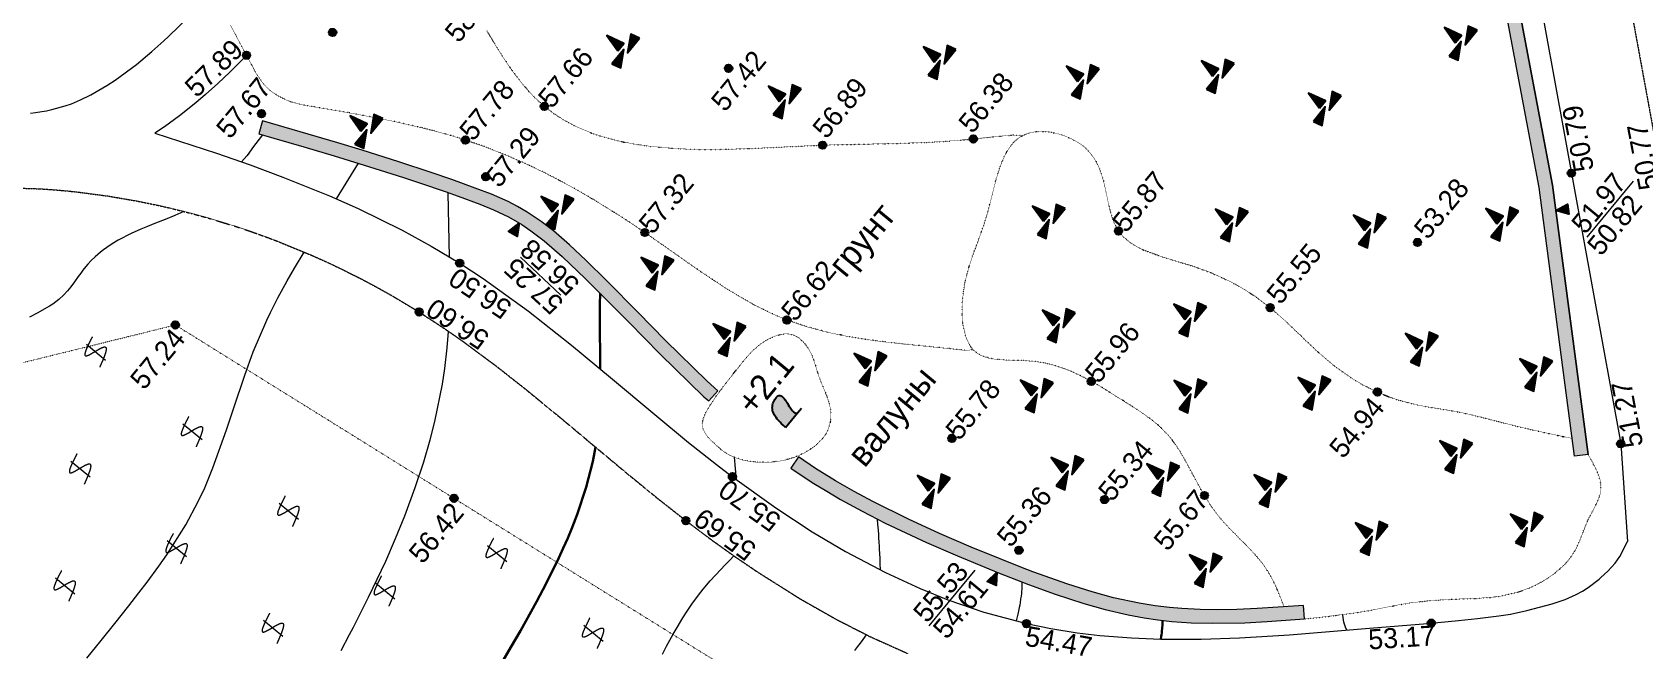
# Model space of a CAD drawing. Header units: millimetres. Extents: x -2893842 to -949497, y -1203244 to 262218.
# Drawn here: x -2253572 to -2189106, y -196606 to -171913 of the extents above; entities that cross this region are included whole.
import ezdxf

# ---------------------------------------------------------------- set-up
doc = ezdxf.new("R2010")
doc.units = ezdxf.units.MM
doc.linetypes.add('g5_05x2', pattern=[3.5, 2.5, -1])
doc.linetypes.add('g5_366', pattern=[0.85, 0.1, -0.75])
doc.layers.get('0').update_dxf_attribs({"lineweight": 5})
for name, color, linetype in [('!!!_ Размеры', 7, 'Continuous'), ('06_Инженерно-технические сооружения', 253, 'Continuous'), ('10_Границы покрытий и угодий', 253, 'Continuous'), ('12_Рельеф', 253, 'Continuous'), ('13_Растительность', 253, 'Continuous'), ('19_Горизонтали', 253, 'Continuous'), ('61_Отметки высоты поверхности', 253, 'Continuous')]:
    doc.layers.add(name, color=color, linetype=linetype)
doc.styles.add('LIKE17', font='d431.shx')
doc.styles.add('LIKE36', font='pragmai.shx')
doc.linetypes.add('g5_280_1', pattern='A,0.001,[21,GUGK_2005.shx,S=1,R=180,X=0,Y=0],2', length=2.001)

# ---------------------------------------------------------------- blocks, each defined once
blk = doc.blocks.new('g5_330')
blk.add_hatch(color=0).paths.add_polyline_path([(-0.15, 0, 1), (0.15, 0, 1)])
at = {"color": 0}
blk.add_circle((0, 0), 0.15, dxfattribs=at)
blk = doc.blocks.new('g5_346')
blk.add_hatch(color=0).paths.add_polyline_path([(-0.375, 0), (-0.369, 0.104), (-0.361, 0.21), (-0.353, 0.299), (-0.341, 0.389), (-0.328, 0.465), (-0.313, 0.536), (-0.295, 0.599), (-0.276, 0.655), (-0.253, 0.71), (-0.224, 0.764), (-0.188, 0.818), (-0.144, 0.87), (-0.104, 0.907), (-0.06, 0.94), (-0.01, 0.971), (0.039, 0.993), (0.092, 1.013), (0.153, 1.029), (0.218, 1.041), (0.265, 1.046), (0.312, 1.046), (0.366, 1.041), (0.408, 1.029), (0.443, 1.011), (0.469, 0.986), (0.478, 0.971), (0.49, 0.941), (0.495, 0.904), (0.496, 0.872), (0.492, 0.833), (0.482, 0.774), (0.466, 0.712), (0.449, 0.654), (0.432, 0.601), (0.417, 0.553), (0.396, 0.489), (0.372, 0.417), (0.356, 0.362), (0.343, 0.318), (0.331, 0.269), (0.321, 0.221), (0.316, 0.188), (0.313, 0.153), (0.312, 0.121), (0.314, 0.093), (0.32, 0.067), (0.328, 0.047), (0.338, 0.029), (0.352, 0.015), (0.368, 0.004), (0.375, 0)])
at = {"color": 0}
for points in [[(-0.375, 0), (-0.369, 0.104), (-0.361, 0.21), (-0.353, 0.299), (-0.341, 0.389), (-0.328, 0.465), (-0.313, 0.536), (-0.295, 0.599), (-0.276, 0.655), (-0.253, 0.71), (-0.224, 0.764), (-0.188, 0.818), (-0.144, 0.87), (-0.104, 0.907), (-0.06, 0.94), (-0.01, 0.971), (0.039, 0.993), (0.092, 1.013), (0.153, 1.029), (0.218, 1.041), (0.265, 1.046), (0.312, 1.046), (0.366, 1.041), (0.408, 1.029), (0.443, 1.011), (0.469, 0.986), (0.478, 0.971), (0.49, 0.941), (0.495, 0.904), (0.496, 0.872), (0.492, 0.833), (0.482, 0.774), (0.466, 0.712), (0.449, 0.654), (0.432, 0.601), (0.417, 0.553), (0.396, 0.489), (0.372, 0.417), (0.356, 0.362), (0.343, 0.318), (0.331, 0.269), (0.321, 0.221), (0.316, 0.188), (0.313, 0.153), (0.312, 0.121), (0.314, 0.093), (0.32, 0.067), (0.328, 0.047), (0.338, 0.029), (0.352, 0.015), (0.368, 0.004), (0.375, 0)], [(-0.375, 0), (0.375, 0)], [(0.375, 0), (0.625, 0)]]:
    blk.add_lwpolyline(points, dxfattribs=at)
blk = doc.blocks.new('g5_348b')
for points in [[(-0.194, 0.15), (0.194, 0.15), (0, 0.874)], [(-0.75, 0), (-0.649, -0.375), (0, 0)], [(0.75, -0.2), (0.649, 0.175), (0, -0.2)]]:
    blk.add_hatch(color=0).paths.add_polyline_path(points)
at = {"color": 0}
for points in [[(-0.194, 0.15), (0.194, 0.15), (0, 0.874)], [(-0.75, 0), (-0.649, -0.375), (0, 0)], [(0.75, -0.2), (0.649, 0.175), (0, -0.2)]]:
    blk.add_lwpolyline(points, close=True, dxfattribs=at)
blk = doc.blocks.new('g5_330a')
blk.add_hatch(color=0).paths.add_polyline_path([(0, 0), (-0.2, 0.5), (0.2, 0.5)])
at = {"color": 0}
blk.add_lwpolyline([(0, 0), (-0.2, 0.5), (0.2, 0.5)], close=True, dxfattribs=at)
blk = doc.blocks.new('g5_411')
at = {"color": 0, "linetype": 'Continuous', "lineweight": 15}
for points in [[(0.375, 1), (0.365, 0.998), (0.355, 0.996), (0.346, 0.994), (0.336, 0.991), (0.326, 0.989), (0.316, 0.987), (0.307, 0.985), (0.297, 0.983), (0.287, 0.981), (0.277, 0.979), (0.268, 0.976), (0.258, 0.974), (0.248, 0.972), (0.238, 0.97), (0.228, 0.968), (0.219, 0.966), (0.209, 0.963), (0.199, 0.961), (0.189, 0.959), (0.18, 0.957), (0.17, 0.955), (0.16, 0.952), (0.15, 0.95), (0.141, 0.948), (0.131, 0.946), (0.121, 0.943), (0.111, 0.941), (0.102, 0.939), (0.092, 0.937), (0.082, 0.934), (0.073, 0.932), (0.063, 0.93), (0.053, 0.927), (0.043, 0.925), (0.034, 0.923), (0.024, 0.92), (0.014, 0.918), (0.005, 0.915), (-0.005, 0.913), (-0.015, 0.911), (-0.025, 0.908), (-0.034, 0.906), (-0.044, 0.903), (-0.054, 0.901), (-0.063, 0.898), (-0.073, 0.895), (-0.083, 0.893), (-0.092, 0.89), (-0.102, 0.887), (-0.111, 0.885), (-0.121, 0.882), (-0.131, 0.879), (-0.14, 0.876), (-0.15, 0.873), (-0.159, 0.87), (-0.169, 0.867), (-0.178, 0.864), (-0.188, 0.861), (-0.197, 0.858), (-0.207, 0.855), (-0.216, 0.852), (-0.226, 0.849), (-0.235, 0.845), (-0.245, 0.842), (-0.254, 0.838), (-0.263, 0.834), (-0.272, 0.831), (-0.282, 0.827), (-0.291, 0.823), (-0.3, 0.818), (-0.309, 0.814), (-0.318, 0.809), (-0.327, 0.805), (-0.335, 0.799), (-0.344, 0.794), (-0.352, 0.788), (-0.36, 0.782), (-0.367, 0.775), (-0.374, 0.768), (-0.379, 0.76), (-0.383, 0.75), (-0.385, 0.741), (-0.384, 0.731), (-0.38, 0.721), (-0.375, 0.713), (-0.369, 0.705), (-0.361, 0.698), (-0.354, 0.692), (-0.346, 0.686), (-0.337, 0.681), (-0.329, 0.675), (-0.32, 0.67), (-0.312, 0.665), (-0.303, 0.661), (-0.294, 0.656), (-0.285, 0.652), (-0.276, 0.647), (-0.267, 0.643), (-0.258, 0.639), (-0.249, 0.635), (-0.239, 0.631), (-0.23, 0.627), (-0.221, 0.623), (-0.212, 0.619), (-0.202, 0.616), (-0.193, 0.612), (-0.184, 0.608), (-0.174, 0.605), (-0.165, 0.601), (-0.156, 0.597), (-0.146, 0.594), (-0.137, 0.59), (-0.128, 0.587), (-0.118, 0.584), (-0.109, 0.58), (-0.099, 0.577), (-0.09, 0.573), (-0.081, 0.57), (-0.071, 0.567), (-0.062, 0.563), (-0.052, 0.56), (-0.043, 0.556), (-0.034, 0.553), (-0.024, 0.55), (-0.015, 0.546), (-0.005, 0.543), (0.004, 0.54), (0.013, 0.536), (0.023, 0.533), (0.032, 0.53), (0.042, 0.526), (0.051, 0.523), (0.061, 0.519), (0.07, 0.516), (0.079, 0.513), (0.089, 0.509), (0.098, 0.506), (0.108, 0.502), (0.117, 0.499), (0.126, 0.495), (0.136, 0.492), (0.145, 0.488), (0.154, 0.485), (0.164, 0.481), (0.173, 0.477), (0.182, 0.474), (0.191, 0.47), (0.201, 0.466), (0.21, 0.462), (0.219, 0.458), (0.228, 0.454), (0.238, 0.45), (0.247, 0.446), (0.256, 0.442), (0.265, 0.438), (0.274, 0.433), (0.283, 0.429), (0.292, 0.425), (0.301, 0.42), (0.309, 0.415), (0.318, 0.41), (0.327, 0.405), (0.335, 0.4), (0.343, 0.394), (0.351, 0.388), (0.359, 0.382), (0.367, 0.375), (0.374, 0.368), (0.38, 0.36), (0.385, 0.352), (0.39, 0.343), (0.392, 0.333), (0.392, 0.323), (0.391, 0.313), (0.387, 0.304), (0.382, 0.295), (0.377, 0.287), (0.37, 0.279), (0.363, 0.272), (0.356, 0.266), (0.348, 0.259), (0.34, 0.253), (0.332, 0.248), (0.323, 0.242), (0.315, 0.237), (0.306, 0.232), (0.298, 0.227), (0.289, 0.222), (0.28, 0.217), (0.271, 0.213), (0.262, 0.208), (0.253, 0.204), (0.244, 0.2), (0.235, 0.196), (0.226, 0.192), (0.217, 0.188), (0.207, 0.184), (0.198, 0.18), (0.189, 0.176), (0.179, 0.173), (0.17, 0.169), (0.161, 0.165), (0.151, 0.162), (0.142, 0.158), (0.133, 0.155), (0.123, 0.151), (0.114, 0.148), (0.105, 0.145), (0.095, 0.141), (0.086, 0.138), (0.076, 0.135), (0.067, 0.132), (0.057, 0.129), (0.048, 0.125), (0.038, 0.122), (0.029, 0.119), (0.019, 0.116), (0.01, 0.113), (0, 0.11), (-0.009, 0.107), (-0.019, 0.104), (-0.028, 0.101), (-0.038, 0.098), (-0.048, 0.095), (-0.057, 0.092), (-0.067, 0.089), (-0.076, 0.086), (-0.086, 0.083), (-0.095, 0.08), (-0.105, 0.078), (-0.115, 0.075), (-0.124, 0.072), (-0.134, 0.069), (-0.143, 0.066), (-0.153, 0.063), (-0.162, 0.061), (-0.172, 0.058), (-0.182, 0.055), (-0.191, 0.052), (-0.201, 0.049), (-0.21, 0.047), (-0.22, 0.044), (-0.23, 0.041), (-0.239, 0.038), (-0.249, 0.036), (-0.259, 0.033), (-0.268, 0.03), (-0.278, 0.027), (-0.287, 0.025), (-0.297, 0.022), (-0.307, 0.019), (-0.316, 0.017), (-0.326, 0.014), (-0.336, 0.011), (-0.345, 0.008), (-0.355, 0.006), (-0.364, 0.003), (-0.374, 0), (-0.375, 0)], [(0, 1), (0, 0)]]:
    blk.add_lwpolyline(points, dxfattribs=at)
blk = doc.blocks.new('Топо_07.04.17')
at = {"layer": '06_Инженерно-технические сооружения', "linetype": 'Continuous', "lineweight": 20}
for points in [[(-271945, -20949), (-271404, -20947), (-270380, -34900), (-270177, -45760), (-270717, -45770), (-270920, -34925)], [(-304478, -39312), (-304856, -38877), (-306326, -37067), (-307299, -35828), (-308396, -34439), (-309136, -33527), (-309715, -32843), (-310293, -32215), (-310731, -31787), (-311251, -31343), (-311604, -31082), (-311962, -30845), (-312589, -30480), (-313208, -30157), (-314103, -29715), (-314887, -29340), (-316127, -28768), (-317529, -28146), (-318465, -27742), (-321356, -26525), (-321564, -27024), (-319828, -27750), (-318673, -28240), (-317717, -28653), (-316900, -29013), (-316014, -29412), (-315355, -29717), (-314416, -30163), (-313925, -30402), (-313102, -30819), (-312573, -31108), (-312018, -31452), (-311525, -31816), (-311189, -32101), (-310701, -32570), (-310059, -33270), (-309236, -34257), (-307707, -36182), (-306604, -37585), (-305054, -39478), (-304887, -39668)], [(-301918, -42710), (-301621, -42971), (-301077, -43419), (-300600, -43792), (-300089, -44174), (-299283, -44743), (-298419, -45317), (-296861, -46278), (-295695, -46950), (-294145, -47801), (-293000, -48404), (-291991, -48906), (-290890, -49407), (-290068, -49741), (-289173, -50060), (-288558, -50248), (-288022, -50391), (-287471, -50516), (-286705, -50657), (-285872, -50773), (-284577, -50895), (-283681, -50951), (-282187, -51017), (-282165, -50478), (-283178, -50435), (-284028, -50390), (-284840, -50333), (-285589, -50262), (-286297, -50173), (-287022, -50054), (-287497, -49959), (-288069, -49822), (-288687, -49647), (-289677, -49311), (-290510, -48981), (-291434, -48572), (-292772, -47915), (-293234, -47674), (-294017, -47257), (-295115, -46656), (-296313, -45974), (-297481, -45272), (-298815, -44408), (-299512, -43924), (-300209, -43412), (-300951, -42827), (-301565, -42299)]]:
    blk.add_hatch(color=256, dxfattribs=at).paths.add_polyline_path(points)
at = {"layer": '06_Инженерно-технические сооружения', "linetype": 'g5_280_1', "lineweight": 20}
for points in [[(-270177, -45760), (-270380, -34900), (-271404, -20947)], [(-321564, -27024), (-319828, -27750), (-318673, -28240), (-317717, -28653), (-316900, -29013), (-316014, -29412), (-315355, -29717), (-314416, -30163), (-313925, -30402), (-313102, -30819), (-312573, -31108), (-312018, -31452), (-311525, -31816), (-311189, -32101), (-310701, -32570), (-310059, -33270), (-309236, -34257), (-307707, -36182), (-306604, -37585), (-305054, -39478), (-304887, -39668)], [(-301918, -42710), (-301621, -42971), (-301077, -43419), (-300600, -43792), (-300089, -44174), (-299283, -44743), (-298419, -45317), (-296861, -46278), (-295695, -46950), (-294145, -47801), (-293000, -48404), (-291991, -48906), (-290890, -49407), (-290068, -49741), (-289173, -50060), (-288558, -50248), (-288022, -50391), (-287471, -50516), (-286705, -50657), (-285872, -50773), (-284577, -50895), (-283681, -50951), (-282187, -51017)]]:
    blk.add_lwpolyline(points, dxfattribs=at)
at = {"layer": '06_Инженерно-технические сооружения', "linetype": 'Continuous', "lineweight": 20}
for points in [[(-271945, -20949), (-271404, -20947), (-270380, -34900), (-270177, -45760), (-270717, -45770), (-270920, -34925)], [(-304478, -39312), (-304856, -38877), (-306326, -37067), (-307299, -35828), (-308396, -34439), (-309136, -33527), (-309715, -32843), (-310293, -32215), (-310731, -31787), (-311251, -31343), (-311604, -31082), (-311962, -30845), (-312589, -30480), (-313208, -30157), (-314103, -29715), (-314887, -29340), (-316127, -28768), (-317529, -28146), (-318465, -27742), (-321356, -26525), (-321564, -27024), (-319828, -27750), (-318673, -28240), (-317717, -28653), (-316900, -29013), (-316014, -29412), (-315355, -29717), (-314416, -30163), (-313925, -30402), (-313102, -30819), (-312573, -31108), (-312018, -31452), (-311525, -31816), (-311189, -32101), (-310701, -32570), (-310059, -33270), (-309236, -34257), (-307707, -36182), (-306604, -37585), (-305054, -39478), (-304887, -39668)], [(-301918, -42710), (-301621, -42971), (-301077, -43419), (-300600, -43792), (-300089, -44174), (-299283, -44743), (-298419, -45317), (-296861, -46278), (-295695, -46950), (-294145, -47801), (-293000, -48404), (-291991, -48906), (-290890, -49407), (-290068, -49741), (-289173, -50060), (-288558, -50248), (-288022, -50391), (-287471, -50516), (-286705, -50657), (-285872, -50773), (-284577, -50895), (-283681, -50951), (-282187, -51017), (-282165, -50478), (-283178, -50435), (-284028, -50390), (-284840, -50333), (-285589, -50262), (-286297, -50173), (-287022, -50054), (-287497, -49959), (-288069, -49822), (-288687, -49647), (-289677, -49311), (-290510, -48981), (-291434, -48572), (-292772, -47915), (-293234, -47674), (-294017, -47257), (-295115, -46656), (-296313, -45974), (-297481, -45272), (-298815, -44408), (-299512, -43924), (-300209, -43412), (-300951, -42827), (-301565, -42299)]]:
    blk.add_lwpolyline(points, close=True, dxfattribs=at)
for points in [[(-310288, -34795), (-311719, -33114)], [(-269227, -37120), (-267144, -35110)], [(-297138, -49601), (-295055, -47592)]]:
    blk.add_lwpolyline(points, dxfattribs=at)
at = {"layer": '10_Границы покрытий и угодий', "linetype": 'g5_05x2', "lineweight": 20}
for points in [[(-276579, -1207), (-276067, -1549), (-275306, -2136), (-274404, -2946), (-273476, -3869), (-272787, -4583), (-272235, -5178), (-271692, -5807), (-271174, -6474), (-269710, -8651), (-269252, -9405), (-268888, -10132), (-268540, -11002), (-268245, -11996), (-268045, -12965), (-267921, -13859), (-266571, -26654), (-265953, -35661), (-265544, -45690), (-265212, -60377), (-265000, -80325), (-263208, -98815), (-262761, -112739), (-262608, -114858)], [(-331190, -28125), (-330739, -28190), (-330370, -28250), (-329979, -28322), (-329635, -28390), (-329066, -28513), (-327852, -28815), (-326742, -29137), (-325967, -29388), (-325413, -29581), (-324592, -29888), (-323973, -30136), (-322960, -30574), (-322239, -30910), (-321663, -31195), (-321350, -31355), (-319982, -32106), (-319346, -32484), (-318771, -32843), (-318260, -33176), (-317668, -33580), (-316995, -34061), (-315995, -34828), (-315045, -35615), (-314410, -36174), (-313176, -37325), (-312167, -38321), (-310781, -39746), (-309817, -40759), (-308493, -42146), (-307397, -43270), (-306334, -44321), (-305421, -45182), (-304549, -45968), (-303709, -46690), (-302147, -47940), (-300796, -48923), (-299525, -49764), (-298122, -50595)]]:
    blk.add_lwpolyline(points, dxfattribs=at)
at = {"layer": '10_Границы покрытий и угодий', "linetype": 'Continuous', "lineweight": 20}
for points in [[(-270106, -26577), (-268829, -45483), (-268997, -49395)], [(-330540, -25180), (-330340, -25176), (-330085, -25165), (-329904, -25153), (-329688, -25133), (-329131, -25047), (-328874, -24988), (-328495, -24877), (-328070, -24725), (-327385, -24422), (-327038, -24246), (-326115, -23716), (-325444, -23278), (-324919, -22907), (-324710, -22753), (-324239, -22395), (-323874, -22108), (-323570, -21863), (-323110, -21487), (-322503, -20985)], [(-321698, -23849), (-321986, -24086), (-322441, -24448), (-322968, -24847), (-323502, -25229), (-323924, -25514), (-324630, -25956), (-325283, -26323), (-325693, -26534), (-323329, -27608), (-322049, -28223), (-320798, -28855), (-319031, -29813), (-317954, -30444), (-316295, -31504), (-315214, -32264), (-314161, -33071), (-313301, -33784), (-311648, -35287), (-310087, -36835), (-308682, -38295), (-307090, -39970), (-305870, -41228), (-304863, -42231), (-304284, -42787), (-302700, -44221), (-301360, -45330), (-300130, -46263), (-298638, -47284), (-297331, -48078), (-296277, -48650), (-294908, -49301), (-293258, -49949), (-292314, -50254), (-291282, -50539), (-290392, -50747), (-289144, -50990), (-287989, -51168), (-286385, -51354), (-284851, -51477), (-282859, -51576), (-280930, -51640), (-279646, -51682), (-277319, -51752), (-276068, -51773), (-275308, -51777), (-274454, -51769), (-273983, -51749), (-273307, -51683), (-272795, -51613), (-272278, -51533), (-271739, -51420), (-271275, -51273), (-271015, -51163), (-270766, -51040), (-270294, -50759), (-270220, -50709), (-269914, -50484), (-269593, -50198), (-269374, -49954), (-268997, -49395)]]:
    blk.add_lwpolyline(points, dxfattribs=at)
at = {"layer": '10_Границы покрытий и угодий', "linetype": 'g5_366', "lineweight": 20}
for points in [[(-294147, -38824), (-294441, -38818), (-294787, -38742), (-295060, -38681), (-295743, -38533), (-296651, -38337), (-297407, -38167), (-298075, -38006), (-298370, -37929), (-299059, -37736), (-299870, -37471), (-300681, -37153), (-301412, -36806), (-302078, -36427), (-302736, -35994), (-303639, -35317), (-304592, -34522), (-305188, -33998), (-305899, -33363), (-306664, -32688), (-307240, -32198), (-307696, -31823), (-308658, -31071), (-309281, -30612), (-309891, -30187), (-310394, -29853), (-311045, -29445), (-311895, -28953), (-312674, -28543), (-313381, -28205), (-313935, -27962), (-314316, -27805), (-315149, -27486), (-316180, -27130), (-316556, -27007), (-316899, -26899), (-317873, -26603), (-319168, -26226), (-319709, -26071), (-320110, -25916), (-320361, -25786), (-320641, -25602), (-320863, -25412), (-321075, -25175), (-321188, -25012), (-321388, -24634), (-321698, -23849), (-321917, -23304), (-322199, -22587)], [(-312032, -23951), (-312012, -24027), (-311753, -24589), (-311515, -25078), (-311271, -25544), (-311174, -25718), (-310907, -26161), (-310720, -26443), (-310455, -26802), (-310089, -27224), (-309717, -27580), (-309369, -27861), (-308880, -28192), (-308318, -28503), (-307933, -28683), (-307482, -28864), (-307163, -28977), (-306725, -29115), (-305979, -29308), (-305061, -29491), (-304653, -29557), (-304185, -29623), (-303746, -29677), (-302986, -29755), (-302128, -29825), (-301364, -29878), (-300242, -29949), (-299205, -30020), (-297978, -30126), (-296785, -30239), (-295232, -30368), (-294562, -30408), (-294032, -30432), (-293187, -30453), (-292454, -30457), (-291595, -30472), (-291198, -30533)], [(-282945, -50445), (-283026, -50127), (-283140, -49714), (-283228, -49443), (-283420, -48973), (-283584, -48666), (-283736, -48422), (-283885, -48206), (-284058, -47973), (-284317, -47643), (-284680, -47184), (-285009, -46740), (-285178, -46481), (-285346, -46190), (-285546, -45793), (-285674, -45508), (-285837, -45115), (-285937, -44863), (-286044, -44594), (-286190, -44231), (-286377, -43805), (-286541, -43481), (-286645, -43301), (-286862, -42979), (-287040, -42758), (-287165, -42619), (-287356, -42423), (-287599, -42196), (-287835, -41992), (-288030, -41831), (-288264, -41643), (-288564, -41404), (-288834, -41190), (-289292, -40823), (-289592, -40616), (-289899, -40403), (-290174, -40228), (-290424, -40083), (-290725, -39928), (-290993, -39809), (-291354, -39676), (-291767, -39563), (-292229, -39480), (-292715, -39412), (-293073, -39354), (-293329, -39298), (-293521, -39242), (-293706, -39169), (-293839, -39099), (-293988, -38994), (-294147, -38824), (-294268, -38615), (-294378, -38280), (-294436, -37784), (-294431, -37467), (-294401, -37137), (-294348, -36804), (-294164, -36103), (-293969, -35592), (-293738, -35091), (-293552, -34720), (-293409, -34434), (-293262, -34137), (-293134, -33865), (-293038, -33648), (-292940, -33411), (-292837, -33147), (-292741, -32890), (-292586, -32476), (-292416, -32051), (-292322, -31836), (-292225, -31634), (-292138, -31469), (-292035, -31295), (-291923, -31129), (-291807, -30982), (-291699, -30865), (-291586, -30762), (-291389, -30624), (-291198, -30533), (-290913, -30460), (-290696, -30445), (-290516, -30451), (-290291, -30482), (-290182, -30505), (-290027, -30547), (-289836, -30612), (-289666, -30683), (-289525, -30751), (-289332, -30861), (-289188, -30958), (-289013, -31085), (-288891, -31188), (-288774, -31304), (-288596, -31553), (-288464, -31782), (-288357, -32042), (-288330, -32123), (-288266, -32363), (-288205, -32697), (-288172, -32955), (-288156, -33111), (-288132, -33366), (-288119, -33512), (-288102, -33682), (-288087, -33819), (-288056, -34036), (-288020, -34224), (-287977, -34395), (-287833, -34763), (-287678, -35002), (-287440, -35257), (-287205, -35446), (-286913, -35636), (-286592, -35797), (-286239, -35977), (-285760, -36183), (-285013, -36503), (-284360, -36828), (-283616, -37275), (-283247, -37534), (-282742, -37936), (-282149, -38492), (-281612, -39082), (-280905, -39930), (-280496, -40414), (-280149, -40800), (-279806, -41150), (-279177, -41703), (-278825, -41967), (-278361, -42274), (-277811, -42581), (-277441, -42757), (-276715, -43030), (-276475, -43105), (-275848, -43281), (-275489, -43382), (-275092, -43501), (-274617, -43662), (-273651, -44025), (-273119, -44229), (-272342, -44511), (-271676, -44738), (-271200, -44897), (-270730, -45051), (-270730, -45051)], [(-282187, -51017), (-281228, -51022), (-280138, -51004), (-279464, -50968), (-278832, -50916), (-278337, -50877), (-277963, -50856), (-277151, -50852), (-276261, -50897), (-275294, -50973), (-274661, -51000), (-274284, -50994), (-273573, -50910), (-273118, -50802), (-272774, -50688), (-272497, -50574), (-272115, -50380), (-271694, -50099), (-271502, -49938), (-271284, -49717), (-271138, -49536), (-271026, -49371), (-270870, -49101), (-270755, -48884), (-270755, -48884), (-270608, -48604), (-270485, -48390), (-270424, -48293), (-270211, -47979), (-270018, -47682), (-269933, -47524), (-269873, -47387), (-269832, -47256), (-269812, -47156), (-269801, -46958), (-269809, -46844), (-269835, -46685), (-269906, -46423), (-270032, -46091), (-270177, -45760)]]:
    blk.add_lwpolyline(points, dxfattribs=at)
for points in [[(-345657, -36828), (-325744, -34244), (-300435, -54263), (-277517, -63033), (-271528, -139475), (-337307, -144745)], [(-304994, -41218), (-305064, -41120), (-305133, -41009), (-305183, -40908), (-305210, -40835), (-305234, -40743), (-305242, -40686), (-305239, -40556), (-305212, -40436), (-305172, -40331), (-305138, -40262), (-305082, -40165), (-305022, -40073), (-304948, -39972), (-304792, -39777), (-304590, -39541), (-304384, -39315), (-304081, -38998), (-303804, -38719), (-303499, -38412), (-303264, -38181), (-303130, -38058), (-303034, -37975), (-302954, -37910), (-302859, -37836), (-302750, -37758), (-302658, -37697), (-302476, -37592), (-302312, -37513), (-302184, -37461), (-301990, -37400), (-301886, -37375), (-301793, -37360), (-301721, -37352), (-301591, -37347), (-301403, -37369), (-301286, -37404), (-301189, -37449), (-301116, -37495), (-301012, -37578), (-300959, -37631), (-300864, -37743), (-300785, -37857), (-300686, -38039), (-300608, -38224), (-300560, -38373), (-300470, -38798), (-300419, -39089), (-300375, -39289), (-300323, -39480), (-300265, -39674), (-300212, -39852), (-300168, -40011), (-300149, -40086), (-300130, -40175), (-300098, -40372), (-300086, -40514), (-300085, -40638), (-300094, -40767), (-300113, -40898), (-300144, -41031), (-300179, -41141), (-300240, -41283), (-300299, -41391), (-300352, -41470), (-300403, -41537), (-300508, -41653), (-300610, -41748), (-300794, -41888), (-300907, -41961), (-301055, -42043), (-301196, -42112), (-301330, -42168), (-301478, -42221), (-301752, -42298), (-302027, -42349), (-302121, -42361), (-302334, -42378), (-302522, -42383), (-302678, -42380), (-302885, -42366), (-303099, -42340), (-303309, -42304), (-303479, -42265), (-303612, -42229), (-303700, -42201), (-303839, -42152), (-304047, -42061), (-304224, -41964), (-304355, -41878), (-304488, -41774), (-304594, -41674), (-304714, -41545), (-304825, -41421), (-304971, -41248)]]:
    blk.add_lwpolyline(points, close=True, dxfattribs=at)
at = {"layer": '19_Горизонтали', "linetype": 'Continuous', "lineweight": 20}
for points in [[(-321426, -27081), (-321873, -27551), (-322084, -27782), (-322142, -27847), (-322376, -28066)], [(-318773, -29964), (-317736, -28645)], [(-324891, -29776), (-325273, -29895), (-325675, -30008), (-326070, -30114), (-326412, -30208), (-326678, -30285), (-327094, -30417), (-327627, -30619), (-327883, -30735), (-328118, -30856), (-328257, -30934), (-328393, -31016), (-328621, -31171), (-328801, -31310), (-328950, -31439), (-329033, -31516), (-329173, -31657), (-329273, -31763), (-329382, -31881), (-329556, -32072), (-329730, -32257), (-329880, -32404), (-330043, -32548), (-330257, -32706), (-330518, -32861), (-330656, -32932), (-331176, -33154), (-331507, -33278)], [(-314539, -32781), (-314297, -30221)], [(-330758, -47086), (-330116, -46443), (-329498, -45830), (-328857, -45191), (-328401, -44727), (-328026, -44336), (-327486, -43751), (-327121, -43337), (-326229, -42228), (-325628, -41360), (-325311, -40843), (-324891, -40088), (-324891, -40088), (-324181, -38647), (-323804, -37835), (-323206, -36552), (-322765, -35666), (-322089, -34463), (-321910, -34180), (-321545, -33633), (-321097, -33002), (-320748, -32532), (-320296, -31934)], [(-320617, -47922), (-320212, -47335), (-320024, -47057), (-319287, -45937), (-318444, -44572), (-317955, -43726), (-317483, -42858), (-316943, -41788), (-316488, -40798), (-316138, -39960), (-315867, -39247), (-315395, -37802), (-315226, -37184), (-315037, -36385), (-314909, -35736)], [(-304131, -42926), (-304112, -42025)], [(-298822, -47158), (-298800, -46908), (-298787, -46728), (-298770, -46480), (-298762, -46356), (-298753, -46193), (-298746, -46066), (-298737, -45866), (-298732, -45742), (-298724, -45564), (-298716, -45332), (-298712, -45122)], [(-307866, -49516), (-307667, -49220), (-307355, -48778), (-307165, -48521), (-306891, -48169), (-306694, -47930), (-306472, -47672), (-306162, -47335), (-305954, -47124), (-305643, -46827), (-305169, -46417), (-304985, -46270), (-304763, -46087), (-304585, -45935)], [(-293641, -49799), (-293603, -49686), (-293549, -49534), (-293487, -49351), (-293460, -49266), (-293430, -49168), (-293407, -49092), (-293366, -48945), (-293337, -48832), (-293313, -48726), (-293295, -48642), (-293278, -48555), (-293261, -48453), (-293253, -48395), (-293238, -48279)], [(-300204, -50236), (-300067, -50103), (-299941, -49972), (-299819, -49839), (-299673, -49666)], [(-280556, -51647), (-280594, -51523), (-280622, -51405), (-280636, -51318), (-280645, -51232), (-280650, -51134), (-280650, -51033), (-280649, -51012)]]:
    blk.add_lwpolyline(points, dxfattribs=at)
at = {"layer": '19_Горизонтали', "linetype": 'Continuous', "lineweight": 30}
for points in [[(-309056, -37906), (-309005, -37429), (-308970, -37104), (-308922, -36635), (-308894, -36375), (-308873, -36181), (-308844, -35921), (-308817, -35693), (-308783, -35424), (-308775, -35364), (-308713, -34916)], [(-317825, -54042), (-317539, -53608), (-317094, -52955), (-316886, -52658), (-316091, -51552), (-315212, -50370), (-314872, -49919), (-314313, -49174), (-313854, -48559), (-313406, -47949), (-312637, -46871), (-312174, -46193), (-311549, -45223), (-311328, -44859), (-311110, -44486), (-310881, -44076), (-310625, -43588), (-310139, -42539), (-309767, -41548), (-309597, -40989)], [(-287989, -51168), (-287963, -51062), (-287944, -50999), (-287925, -50928), (-287907, -50858), (-287882, -50738), (-287861, -50610), (-287854, -50561), (-287847, -50503), (-287841, -50432)]]:
    blk.add_lwpolyline(points, dxfattribs=at)
at = {"layer": '06_Инженерно-технические сооружения', "linetype": 'Continuous', "lineweight": 20}
for p, xscale, yscale, zscale, rotation in [((-311619, -31746, -67200), 1000.000000000001, 1000.000000000001, 1000.000000000001, 143.9466889138545), ((-270361, -35924, -67200), 999.9999999999983, 999.9999999999983, 999.9999999999983, 270.0580950964256), ((-294208, -47767, -67200), 1000, 1000, 1000, 149.1407874702085)]:
    blk.add_blockref('g5_330a', p, dxfattribs=dict(at, xscale=xscale, yscale=yscale, zscale=zscale, rotation=rotation))
at = {"layer": '12_Рельеф', "linetype": 'Continuous', "lineweight": 20, "xscale": 999.9999999999995, "yscale": 999.9999999999995, "zscale": 999.9999999999995, "rotation": 43.98139083737546}
for name, p in [('g5_348b', (-306677, -25322, -67200)), ('g5_348b', (-317250, -27355, -67200)), ('g5_348b', (-294151, -27192, -67200)), ('g5_348b', (-300487, -28063, -67200)), ('g5_348b', (-288548, -28615, -67200)), ('g5_348b', (-273355, -28783, -67200)), ('g5_348b', (-283159, -29008, -67200)), ('g5_348b', (-279052, -30768, -67200)), ('g5_348b', (-310014, -31424, -67200)), ('g5_348b', (-290531, -34012, -67200)), ('g5_348b', (-306318, -34295, -67200)), ('g5_348b', (-283266, -34965, -67200)), ('g5_348b', (-277809, -35830, -67200)), ('g5_348b', (-272517, -36157, -67200)), ('g5_348b', (-303748, -37255, -67200)), ('g5_348b', (-290606, -38199, -67200)), ('g5_348b', (-298280, -39063, -67200)), ('g5_348b', (-285351, -38547, -67200)), ('g5_346', (-301685, -40805, -67200)), ('g5_348b', (-291797, -40880, -67200)), ('g5_348b', (-276280, -40763, -67200)), ('g5_348b', (-285687, -41580, -67200)), ('g5_348b', (-280740, -42025, -67200)), ('g5_348b', (-271844, -42276, -67200)), ('g5_348b', (-296320, -44207, -67200)), ('g5_348b', (-290919, -44083, -67200)), ('g5_348b', (-287149, -44769, -67200)), ('g5_348b', (-275396, -45176, -67200)), ('g5_348b', (-282925, -45690, -67200)), ('g5_348b', (-279125, -48052, -67200)), ('g5_348b', (-285865, -48579, -67200)), ('g5_348b', (-272920, -48406, -67200))]:
    blk.add_blockref(name, p, dxfattribs=at)
at = {"layer": '13_Растительность', "linetype": 'Continuous', "lineweight": 20, "xscale": 999.9999999999995, "yscale": 999.9999999999995, "zscale": 999.9999999999995, "rotation": 43.98139083737546}
for p in [(-328671, -35323, -67200), (-325199, -38921, -67200), (-329813, -39900, -67200), (-321727, -42519, -67200), (-326341, -43498, -67200), (-330956, -44476, -67200), (-313640, -45138, -67200), (-318255, -46117, -67200), (-322869, -47095, -67200), (-310168, -48736, -67200)]:
    blk.add_blockref('g5_411', p, dxfattribs=at)
at = {"layer": '61_Отметки высоты поверхности', "linetype": 'Continuous', "lineweight": 20, "xscale": 999.9999999999995, "yscale": 999.9999999999995, "zscale": 999.9999999999995, "rotation": 43.98139083737546}
for p in [(-318174, -23332, -67200), (-321698, -23849, -67200), (-321366, -26239, -67200), (-302595, -26543, 73920), (-310089, -27224, -67200), (-313381, -28205, -67200), (-312736, -29753, -67200), (-299205, -30020, -67200), (-293187, -30453, -67200), (-314161, -33071, -67200), (-306664, -32688, -67200), (-325744, -34244, -67200), (-315995, -34828, -67200), (-287833, -34763, -67200), (-269570, -34507, -67200), (-301412, -36806, -67200), (-275998, -36567, -67200), (-282149, -38492, -67200), (-289592, -40616, -67200), (-315448, -42389, 19420), (-295388, -42252, -67200), (-278268, -42326, -67200), (-304284, -42787, -67200), (-306334, -44321, -67200), (-289595, -45372, -67200), (-285605, -45661, -67200), (-268829, -45483, -67200), (-293228, -46998, -67200), (-293258, -49949, -67200), (-277164, -51754, -67200)]:
    blk.add_blockref('g5_330', p, dxfattribs=at)
at = {"layer": '06_Инженерно-технические сооружения', "linetype": 'Continuous', "lineweight": 15, "style": 'LIKE36'}
for s, rotation, p in [('56.58', 130.89554, (-309427, -34392, -67200)), ('57.25', 130.89554, (-310152, -35070, -67200)), ('51.97', 43.98139, (-269301, -37037, -67200)), ('50.82', 43.98139, (-268771, -37973, -67200)), ('55.53', 43.98139, (-297212, -49518, -67200)), ('54.61', 43.98139, (-296503, -50256, -67200))]:
    blk.add_text(s, height=800, rotation=rotation, dxfattribs=at).set_placement(p)
at = {"layer": '10_Границы покрытий и угодий', "linetype": 'Continuous', "lineweight": 15, "style": 'LIKE36'}
for s, p in [('грунт', (-298900, -35436, -67200)), ('валуны', (-298996, -43065, -67200))]:
    blk.add_text(s, height=1000, rotation=43.98139, dxfattribs=at).set_placement(p)
at = {"layer": '12_Рельеф', "linetype": 'Continuous', "lineweight": 15, "style": 'LIKE36'}
blk.add_text('+2.1', height=1000, rotation=43.98139, dxfattribs=at).set_placement((-303166, -40498, -67200))
at = {"layer": '61_Отметки высоты поверхности', "linetype": 'Continuous', "lineweight": 15, "style": 'LIKE17'}
for s, rotation, p in [('58.08', 43.98139, (-313215, -24357, -67200)), ('57.89', 37.62653, (-323873, -25347, -67200)), ('57.67', 43.98139, (-322736, -27144, -67200)), ('57.66', 43.98139, (-309805, -27384, -67200)), ('57.78', 43.98139, (-313083, -28324, -67200)), ('57.42', 43.98139, (-302944, -28298, -12700)), ('56.89', 43.98139, (-299033, -29829, -67200)), ('57.29', 43.98139, (-312259, -30296, -67200)), ('56.38', 43.98139, (-293207, -30274, -67200)), ('57.32', 43.98139, (-306372, -32837, -67200)), ('50.79', 94.39811, (-268651, -34465, -67200)), ('55.87', 43.98139, (-287545, -34910, -67200)), ('56.50', 139.7259, (-312210, -34927, -67200)), ('50.77', 94.39811, (-266154, -35482, -67200)), ('57.24', 43.98139, (-327287, -36727, -67200)), ('56.60', 139.7259, (-313243, -36044, -67200)), ('56.62', 43.98139, (-301104, -36947, -67200)), ('53.28', 43.98139, (-275583, -36536, -67200)), ('55.55', 43.98139, (-281734, -38461, -67200)), ('55.96', 43.98139, (-289311, -40772, -67200)), ('55.78', 43.98139, (-295107, -42409, -67200)), ('54.94', 43.98139, (-279935, -44864, -67200)), ('56.42', 43.98139, (-316998, -44895, -67200)), ('55.70', 137.96435, (-302470, -44614, -67200)), ('55.34', 43.98139, (-289314, -45529, -67200)), ('51.27', 94.39811, (-267938, -45646, -67200)), ('55.69', 137.75856, (-303584, -45656, -67200)), ('55.36', 43.98139, (-293548, -46893, -67200)), ('55.67', 43.98139, (-287331, -47748, -67200)), ('54.47', 343.45613, (-293452, -50807, -67200)), ('53.17', 357.15351, (-279765, -52521, -67200))]:
    blk.add_text(s, height=800, rotation=rotation, dxfattribs=at).set_placement(p)

msp = doc.modelspace()

# ---------------------------------------------------------------- block references
at = {"layer": '!!!_ Размеры', "color": 1, "lineweight": 0, "rotation": 6.471407436947433}
msp.add_blockref('Топо_07.04.17', (-1928038.79367, -112877.83782), dxfattribs=at)

doc.saveas('drawing.dxf')
